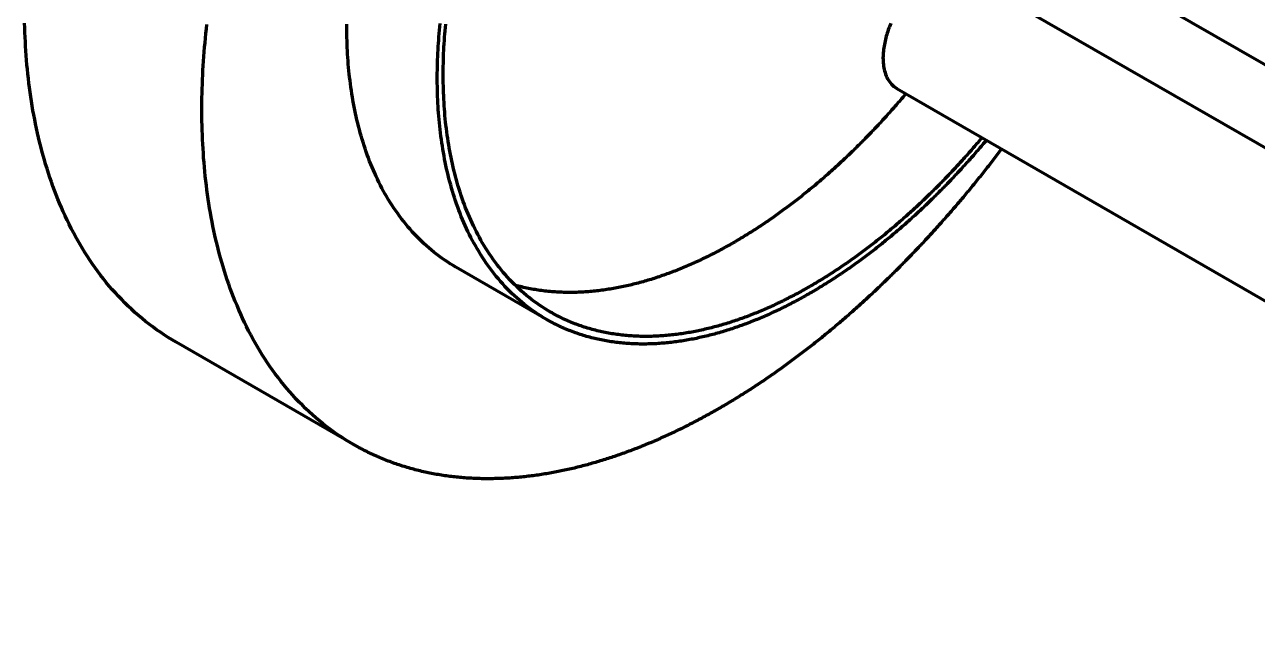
# Model space of a CAD drawing. Header units: millimetres. Extents: x 0 to 841, y 0 to 594.
# Drawn here: x 333.7 to 392.7, y 152 to 181.6 of the extents above; entities that cross this region are included whole.
import ezdxf

# ---------------------------------------------------------------- set-up
doc = ezdxf.new("R2010")
doc.units = ezdxf.units.MM
doc.layers.add('01-VISIBLE', color=7, linetype='CONTINUOUS', lineweight=70)

msp = doc.modelspace()

# ---------------------------------------------------------------- linework, layer by layer
at = {"layer": '01-VISIBLE'}
for p, q in [((377.954, 188.41), (426.027, 160.656)), ((378.632, 184.05), (424.268, 157.701)), ((375.457, 178.55), (421.467, 151.987)), ((358.703, 167.494), (354.375, 169.993)), ((349.475, 161.506), (340.99, 166.405))]:
    msp.add_line(p, q, dxfattribs=at)
for points in [[(340.99, 166.405), (340.8, 166.517), (340.612, 166.632), (340.426, 166.752), (340.243, 166.874), (340.062, 167.001), (339.883, 167.13), (339.707, 167.263), (339.533, 167.399), (339.362, 167.538), (339.193, 167.681), (339.027, 167.826), (338.864, 167.975), (338.703, 168.126), (338.545, 168.28), (338.39, 168.437), (338.238, 168.597), (338.088, 168.759), (337.942, 168.924), (337.798, 169.091), (337.656, 169.261), (337.518, 169.433), (337.383, 169.607), (337.25, 169.784), (337.12, 169.962), (336.994, 170.143), (336.869, 170.326), (336.748, 170.51), (336.63, 170.696), (336.514, 170.884), (336.401, 171.074), (336.291, 171.265), (336.184, 171.458), (336.079, 171.652), (335.977, 171.848), (335.878, 172.045), (335.781, 172.243), (335.687, 172.443), (335.595, 172.644), (335.507, 172.846), (335.42, 173.049), (335.337, 173.253), (335.255, 173.458), (335.176, 173.665), (335.1, 173.872), (335.026, 174.08), (334.955, 174.288), (334.885, 174.498), (334.819, 174.708), (334.754, 174.919), (334.692, 175.131), (334.632, 175.344), (334.574, 175.557), (334.518, 175.77), (334.465, 175.984), (334.413, 176.199), (334.364, 176.414), (334.317, 176.63), (334.272, 176.846), (334.229, 177.062), (334.188, 177.279), (334.149, 177.496), (334.112, 177.714), (334.076, 177.932), (334.043, 178.15), (334.012, 178.368), (333.982, 178.587), (333.954, 178.806), (333.928, 179.025), (333.904, 179.245), (333.882, 179.464), (333.861, 179.684), (333.842, 179.904), (333.825, 180.124), (333.809, 180.344), (333.795, 180.564), (333.783, 180.785), (333.772, 181.005), (333.763, 181.226), (333.756, 181.446), (333.75, 181.667)], [(349.475, 161.506), (349.285, 161.618), (349.097, 161.733), (348.911, 161.853), (348.728, 161.975), (348.547, 162.102), (348.368, 162.231), (348.192, 162.364), (348.018, 162.5), (347.847, 162.639), (347.678, 162.782), (347.512, 162.927), (347.349, 163.076), (347.188, 163.227), (347.031, 163.381), (346.875, 163.538), (346.723, 163.698), (346.574, 163.86), (346.427, 164.025), (346.283, 164.193), (346.142, 164.362), (346.004, 164.534), (345.868, 164.709), (345.735, 164.885), (345.606, 165.063), (345.479, 165.244), (345.355, 165.427), (345.233, 165.611), (345.115, 165.797), (344.999, 165.985), (344.886, 166.175), (344.776, 166.366), (344.669, 166.559), (344.564, 166.753), (344.462, 166.949), (344.363, 167.146), (344.266, 167.344), (344.172, 167.544), (344.081, 167.745), (343.992, 167.947), (343.906, 168.15), (343.822, 168.354), (343.741, 168.559), (343.662, 168.766), (343.585, 168.973), (343.511, 169.181), (343.44, 169.389), (343.371, 169.599), (343.304, 169.809), (343.239, 170.02), (343.177, 170.232), (343.117, 170.445), (343.059, 170.658), (343.004, 170.871), (342.95, 171.085), (342.899, 171.3), (342.849, 171.515), (342.802, 171.731), (342.757, 171.947), (342.714, 172.163), (342.673, 172.38), (342.634, 172.597), (342.597, 172.815), (342.562, 173.033), (342.528, 173.251), (342.497, 173.469), (342.467, 173.688), (342.44, 173.907), (342.414, 174.126), (342.39, 174.346), (342.367, 174.565), (342.346, 174.785), (342.328, 175.005), (342.31, 175.225), (342.295, 175.445), (342.281, 175.665), (342.268, 175.886), (342.258, 176.106), (342.249, 176.327), (342.241, 176.547), (342.235, 176.768), (342.231, 176.988), (342.228, 177.209), (342.226, 177.43), (342.227, 177.651), (342.228, 177.871), (342.231, 178.092), (342.236, 178.313), (342.241, 178.533), (342.249, 178.754), (342.257, 178.974), (342.267, 179.195), (342.279, 179.415), (342.291, 179.636), (342.305, 179.856), (342.321, 180.076), (342.337, 180.296), (342.355, 180.516), (342.375, 180.736), (342.395, 180.956), (342.417, 181.175), (342.44, 181.395), (342.464, 181.614)], [(354.375, 169.993), (354.238, 170.073), (354.103, 170.157), (353.969, 170.243), (353.837, 170.331), (353.707, 170.422), (353.578, 170.515), (353.451, 170.611), (353.326, 170.709), (353.203, 170.809), (353.081, 170.912), (352.962, 171.016), (352.844, 171.123), (352.729, 171.232), (352.615, 171.343), (352.503, 171.456), (352.394, 171.571), (352.286, 171.688), (352.18, 171.807), (352.077, 171.927), (351.975, 172.049), (351.876, 172.173), (351.778, 172.299), (351.683, 172.426), (351.589, 172.554), (351.498, 172.684), (351.408, 172.816), (351.321, 172.949), (351.236, 173.083), (351.153, 173.218), (351.071, 173.354), (350.992, 173.492), (350.915, 173.631), (350.839, 173.771), (350.766, 173.912), (350.694, 174.054), (350.625, 174.197), (350.557, 174.34), (350.491, 174.485), (350.427, 174.63), (350.365, 174.777), (350.305, 174.924), (350.246, 175.071), (350.189, 175.22), (350.134, 175.369), (350.081, 175.519), (350.03, 175.669), (349.98, 175.82), (349.932, 175.971), (349.885, 176.123), (349.84, 176.276), (349.797, 176.429), (349.756, 176.582), (349.716, 176.736), (349.677, 176.89), (349.64, 177.045), (349.605, 177.199), (349.571, 177.355), (349.538, 177.51), (349.507, 177.666), (349.478, 177.822), (349.45, 177.979), (349.423, 178.135), (349.397, 178.292), (349.373, 178.449), (349.351, 178.607), (349.33, 178.764), (349.31, 178.922), (349.291, 179.079), (349.273, 179.237), (349.257, 179.395), (349.242, 179.554), (349.229, 179.712), (349.216, 179.87), (349.205, 180.029), (349.195, 180.188), (349.186, 180.346), (349.179, 180.505), (349.172, 180.664), (349.167, 180.823), (349.162, 180.981), (349.159, 181.14), (349.157, 181.299), (349.156, 181.458), (349.156, 181.617)], [(358.703, 167.494), (358.566, 167.575), (358.43, 167.658), (358.297, 167.744), (358.165, 167.832), (358.034, 167.923), (357.906, 168.017), (357.779, 168.112), (357.654, 168.21), (357.53, 168.31), (357.409, 168.413), (357.289, 168.518), (357.172, 168.625), (357.056, 168.734), (356.943, 168.845), (356.831, 168.958), (356.721, 169.073), (356.613, 169.19), (356.508, 169.308), (356.404, 169.429), (356.303, 169.551), (356.203, 169.675), (356.106, 169.8), (356.01, 169.927), (355.917, 170.056), (355.825, 170.186), (355.736, 170.317), (355.649, 170.45), (355.563, 170.584), (355.48, 170.719), (355.399, 170.856), (355.319, 170.994), (355.242, 171.132), (355.167, 171.272), (355.093, 171.413), (355.022, 171.555), (354.952, 171.698), (354.884, 171.842), (354.819, 171.986), (354.755, 172.132), (354.693, 172.278), (354.632, 172.425), (354.574, 172.573), (354.517, 172.721), (354.462, 172.87), (354.409, 173.02), (354.357, 173.171), (354.307, 173.321), (354.259, 173.473), (354.213, 173.625), (354.168, 173.777), (354.125, 173.93), (354.083, 174.084), (354.043, 174.237), (354.005, 174.392), (353.968, 174.546), (353.932, 174.701), (353.898, 174.856), (353.866, 175.012), (353.835, 175.168), (353.805, 175.324), (353.777, 175.48), (353.75, 175.637), (353.725, 175.794), (353.701, 175.951), (353.678, 176.108), (353.657, 176.266), (353.637, 176.423), (353.618, 176.581), (353.601, 176.739), (353.585, 176.897), (353.57, 177.055), (353.556, 177.214), (353.544, 177.372), (353.533, 177.53), (353.523, 177.689), (353.514, 177.848), (353.506, 178.006), (353.5, 178.165), (353.494, 178.324), (353.49, 178.483), (353.487, 178.642), (353.485, 178.801), (353.484, 178.96), (353.484, 179.118), (353.485, 179.277), (353.487, 179.436), (353.49, 179.595), (353.494, 179.754), (353.5, 179.913), (353.506, 180.072), (353.513, 180.23), (353.521, 180.389), (353.53, 180.548), (353.54, 180.706), (353.551, 180.865), (353.563, 181.023), (353.576, 181.182), (353.59, 181.34), (353.605, 181.498), (353.621, 181.656)], [(358.903, 167.841), (358.768, 167.92), (358.635, 168.002), (358.503, 168.087), (358.373, 168.173), (358.245, 168.263), (358.118, 168.355), (357.993, 168.449), (357.87, 168.545), (357.749, 168.644), (357.629, 168.745), (357.512, 168.848), (357.396, 168.953), (357.282, 169.06), (357.17, 169.17), (357.061, 169.281), (356.953, 169.394), (356.847, 169.509), (356.743, 169.626), (356.641, 169.744), (356.541, 169.865), (356.443, 169.987), (356.347, 170.11), (356.253, 170.235), (356.161, 170.362), (356.071, 170.49), (355.983, 170.619), (355.897, 170.75), (355.813, 170.881), (355.731, 171.015), (355.651, 171.149), (355.573, 171.285), (355.497, 171.421), (355.423, 171.559), (355.351, 171.698), (355.28, 171.837), (355.212, 171.978), (355.145, 172.119), (355.08, 172.262), (355.017, 172.405), (354.956, 172.549), (354.897, 172.693), (354.839, 172.839), (354.783, 172.985), (354.729, 173.132), (354.677, 173.279), (354.626, 173.427), (354.577, 173.575), (354.53, 173.724), (354.484, 173.874), (354.44, 174.024), (354.397, 174.174), (354.356, 174.325), (354.317, 174.477), (354.279, 174.628), (354.243, 174.781), (354.208, 174.933), (354.174, 175.086), (354.143, 175.239), (354.112, 175.392), (354.083, 175.546), (354.055, 175.7), (354.029, 175.854), (354.004, 176.008), (353.98, 176.163), (353.958, 176.318), (353.937, 176.473), (353.917, 176.628), (353.899, 176.783), (353.882, 176.939), (353.866, 177.094), (353.851, 177.25), (353.838, 177.406), (353.826, 177.562), (353.815, 177.718), (353.805, 177.874), (353.796, 178.03), (353.789, 178.186), (353.782, 178.342), (353.777, 178.499), (353.773, 178.655), (353.769, 178.811), (353.767, 178.968), (353.766, 179.124), (353.766, 179.28), (353.768, 179.437), (353.77, 179.593), (353.773, 179.75), (353.777, 179.906), (353.782, 180.062), (353.788, 180.218), (353.795, 180.375), (353.803, 180.531), (353.812, 180.687), (353.822, 180.843), (353.833, 180.999), (353.845, 181.155), (353.858, 181.311), (353.871, 181.467), (353.886, 181.622)], [(375.172, 181.65), (375.141, 181.576), (375.111, 181.501), (375.082, 181.426), (375.054, 181.351), (375.028, 181.275), (375.003, 181.199), (374.979, 181.123), (374.956, 181.046), (374.935, 180.968), (374.915, 180.891), (374.896, 180.813), (374.879, 180.734), (374.863, 180.656), (374.849, 180.577), (374.837, 180.497), (374.826, 180.418), (374.817, 180.338), (374.81, 180.258), (374.804, 180.178), (374.801, 180.098), (374.799, 180.018), (374.8, 179.938), (374.803, 179.857), (374.808, 179.777), (374.816, 179.698), (374.826, 179.618), (374.839, 179.539), (374.855, 179.46), (374.874, 179.382), (374.896, 179.305), (374.922, 179.229), (374.951, 179.154), (374.984, 179.081), (375.02, 179.01), (375.061, 178.94), (375.105, 178.874), (375.154, 178.81), (375.207, 178.75), (375.264, 178.693), (375.324, 178.641), (375.389, 178.593), (375.457, 178.55)], [(375.896, 178.297), (375.844, 178.235), (375.792, 178.174), (375.74, 178.113), (375.688, 178.051), (375.635, 177.99), (375.583, 177.929), (375.53, 177.868), (375.478, 177.807), (375.425, 177.747), (375.372, 177.686), (375.319, 177.625), (375.266, 177.565), (375.212, 177.505), (375.159, 177.445), (375.105, 177.385), (375.052, 177.325), (374.998, 177.265), (374.944, 177.205), (374.89, 177.146), (374.836, 177.086), (374.781, 177.027), (374.727, 176.967), (374.672, 176.908), (374.618, 176.849), (374.563, 176.79), (374.508, 176.732), (374.453, 176.673), (374.398, 176.614), (374.342, 176.556), (374.287, 176.498), (374.231, 176.44), (374.175, 176.381), (374.12, 176.324), (374.064, 176.266), (374.007, 176.208), (373.951, 176.151), (373.895, 176.093), (373.838, 176.036), (373.782, 175.979), (373.725, 175.922), (373.668, 175.865), (373.611, 175.808), (373.554, 175.751), (373.497, 175.695), (373.439, 175.638), (373.382, 175.582), (373.324, 175.526), (373.266, 175.47), (373.208, 175.414), (373.15, 175.358), (373.092, 175.303), (373.034, 175.247), (372.975, 175.192), (372.917, 175.137), (372.858, 175.082), (372.799, 175.027), (372.74, 174.972), (372.681, 174.917), (372.622, 174.863), (372.563, 174.809), (372.503, 174.754), (372.444, 174.7), (372.384, 174.646), (372.324, 174.593), (372.264, 174.539), (372.204, 174.485), (372.144, 174.432), (372.083, 174.379), (372.023, 174.326), (371.962, 174.273), (371.901, 174.22), (371.84, 174.168), (371.779, 174.115), (371.718, 174.063), (371.657, 174.011), (371.595, 173.959), (371.534, 173.907), (371.472, 173.856), (371.41, 173.804), (371.348, 173.753), (371.286, 173.702), (371.224, 173.651), (371.161, 173.6), (371.099, 173.549), (371.036, 173.499), (370.973, 173.448), (370.911, 173.398), (370.848, 173.348), (370.784, 173.298), (370.721, 173.249), (370.658, 173.199), (370.594, 173.15), (370.53, 173.101), (370.466, 173.052), (370.402, 173.003), (370.338, 172.954), (370.274, 172.906), (370.21, 172.858), (370.145, 172.81), (370.08, 172.762), (370.016, 172.714), (369.951, 172.667), (369.886, 172.619), (369.82, 172.572), (369.755, 172.525), (369.689, 172.478), (369.624, 172.432), (369.558, 172.385), (369.492, 172.339), (369.426, 172.293), (369.36, 172.248), (369.294, 172.202), (369.227, 172.157), (369.161, 172.111), (369.094, 172.066), (369.027, 172.022), (368.96, 171.977), (368.893, 171.933), (368.826, 171.888), (368.758, 171.845), (368.691, 171.801), (368.623, 171.757), (368.555, 171.714), (368.487, 171.671), (368.419, 171.628), (368.351, 171.585), (368.283, 171.543), (368.214, 171.501), (368.145, 171.459), (368.077, 171.417), (368.008, 171.375), (367.939, 171.334), (367.869, 171.293), (367.8, 171.252), (367.731, 171.212), (367.661, 171.171)], [(379.537, 176.194), (379.485, 176.133), (379.433, 176.071), (379.381, 176.01), (379.329, 175.949), (379.277, 175.888), (379.225, 175.827), (379.172, 175.766), (379.119, 175.705), (379.067, 175.644), (379.014, 175.583), (378.961, 175.523), (378.907, 175.463), (378.854, 175.402), (378.801, 175.342), (378.747, 175.282), (378.693, 175.222), (378.64, 175.162), (378.586, 175.103), (378.532, 175.043), (378.477, 174.984), (378.423, 174.924), (378.369, 174.865), (378.314, 174.806), (378.259, 174.747), (378.204, 174.688), (378.149, 174.629), (378.094, 174.57), (378.039, 174.512), (377.984, 174.454), (377.928, 174.395), (377.873, 174.337), (377.817, 174.279), (377.761, 174.221), (377.705, 174.163), (377.649, 174.106), (377.593, 174.048), (377.536, 173.991), (377.48, 173.933), (377.423, 173.876), (377.367, 173.819), (377.31, 173.762), (377.253, 173.705), (377.196, 173.649), (377.138, 173.592), (377.081, 173.536), (377.023, 173.48), (376.966, 173.423), (376.908, 173.367), (376.85, 173.312), (376.792, 173.256), (376.734, 173.2), (376.675, 173.145), (376.617, 173.089), (376.558, 173.034), (376.5, 172.979), (376.441, 172.924), (376.382, 172.87), (376.323, 172.815), (376.264, 172.76), (376.204, 172.706), (376.145, 172.652), (376.085, 172.598), (376.026, 172.544), (375.966, 172.49), (375.906, 172.436), (375.846, 172.383), (375.785, 172.33), (375.725, 172.277), (375.664, 172.223), (375.604, 172.171), (375.543, 172.118), (375.482, 172.065), (375.421, 172.013), (375.36, 171.961), (375.298, 171.909), (375.237, 171.857), (375.175, 171.805), (375.114, 171.753), (375.052, 171.702), (374.99, 171.65), (374.928, 171.599), (374.865, 171.548), (374.803, 171.497), (374.741, 171.447), (374.678, 171.396), (374.615, 171.346), (374.552, 171.296), (374.489, 171.246), (374.426, 171.196), (374.363, 171.146), (374.299, 171.097), (374.236, 171.047), (374.172, 170.998), (374.108, 170.949), (374.044, 170.901), (373.98, 170.852), (373.916, 170.804), (373.851, 170.755), (373.787, 170.707), (373.722, 170.659), (373.657, 170.612), (373.592, 170.564), (373.527, 170.517), (373.462, 170.47), (373.397, 170.423), (373.331, 170.376), (373.265, 170.329), (373.2, 170.283), (373.134, 170.237), (373.068, 170.191), (373.002, 170.145), (372.935, 170.099), (372.869, 170.054), (372.802, 170.009), (372.736, 169.964), (372.669, 169.919), (372.602, 169.875), (372.535, 169.83), (372.467, 169.786), (372.4, 169.742), (372.332, 169.698), (372.265, 169.655), (372.197, 169.611), (372.129, 169.568), (372.061, 169.526), (371.993, 169.483), (371.924, 169.44), (371.856, 169.398), (371.787, 169.356), (371.718, 169.315), (371.649, 169.273), (371.58, 169.232), (371.511, 169.191), (371.442, 169.15), (371.372, 169.109), (371.303, 169.069)], [(379.746, 176.074), (379.695, 176.012), (379.643, 175.951), (379.591, 175.889), (379.539, 175.828), (379.488, 175.767), (379.435, 175.706), (379.383, 175.645), (379.331, 175.584), (379.278, 175.523), (379.226, 175.463), (379.173, 175.402), (379.12, 175.342), (379.067, 175.281), (379.014, 175.221), (378.961, 175.161), (378.908, 175.101), (378.854, 175.041), (378.8, 174.981), (378.747, 174.922), (378.693, 174.862), (378.639, 174.803), (378.585, 174.743), (378.531, 174.684), (378.476, 174.625), (378.422, 174.566), (378.367, 174.507), (378.313, 174.449), (378.258, 174.39), (378.203, 174.331), (378.148, 174.273), (378.092, 174.215), (378.037, 174.157), (377.982, 174.099), (377.926, 174.041), (377.87, 173.983), (377.815, 173.925), (377.759, 173.868), (377.702, 173.81), (377.646, 173.753), (377.59, 173.696), (377.533, 173.639), (377.477, 173.582), (377.42, 173.525), (377.363, 173.468), (377.306, 173.412), (377.249, 173.355), (377.192, 173.299), (377.135, 173.243), (377.077, 173.187), (377.02, 173.131), (376.962, 173.075), (376.904, 173.019), (376.846, 172.964), (376.788, 172.908), (376.73, 172.853), (376.671, 172.798), (376.613, 172.743), (376.554, 172.688), (376.495, 172.633), (376.437, 172.579), (376.378, 172.524), (376.318, 172.47), (376.259, 172.416), (376.2, 172.362), (376.14, 172.308), (376.081, 172.254), (376.021, 172.201), (375.961, 172.147), (375.901, 172.094), (375.841, 172.041), (375.78, 171.988), (375.72, 171.935), (375.659, 171.882), (375.599, 171.83), (375.538, 171.777), (375.477, 171.725), (375.416, 171.673), (375.355, 171.621), (375.293, 171.569), (375.232, 171.517), (375.17, 171.466), (375.109, 171.415), (375.047, 171.363), (374.985, 171.312), (374.923, 171.262), (374.861, 171.211), (374.798, 171.16), (374.736, 171.11), (374.673, 171.06), (374.61, 171.01), (374.547, 170.96), (374.484, 170.91), (374.421, 170.86), (374.358, 170.811), (374.295, 170.762), (374.231, 170.713), (374.167, 170.664), (374.104, 170.615), (374.04, 170.567), (373.975, 170.518), (373.911, 170.47), (373.847, 170.422), (373.782, 170.374), (373.718, 170.327), (373.653, 170.279), (373.588, 170.232), (373.523, 170.185), (373.458, 170.138), (373.393, 170.091), (373.327, 170.045), (373.262, 169.998), (373.196, 169.952), (373.13, 169.906), (373.064, 169.86), (372.998, 169.815), (372.932, 169.769), (372.866, 169.724), (372.799, 169.679), (372.733, 169.634), (372.666, 169.59), (372.599, 169.545), (372.532, 169.501), (372.465, 169.457), (372.398, 169.413), (372.33, 169.37), (372.263, 169.326), (372.195, 169.283), (372.127, 169.24), (372.059, 169.198), (371.991, 169.155), (371.923, 169.113), (371.854, 169.071), (371.786, 169.029), (371.717, 168.987), (371.648, 168.946), (371.58, 168.905), (371.511, 168.864), (371.441, 168.823), (371.372, 168.783), (371.303, 168.742)], [(380.472, 175.655), (380.423, 175.591), (380.375, 175.527), (380.327, 175.463), (380.278, 175.399), (380.229, 175.335), (380.181, 175.271), (380.132, 175.208), (380.083, 175.144), (380.034, 175.081), (379.985, 175.017), (379.935, 174.954), (379.886, 174.89), (379.837, 174.827), (379.787, 174.764), (379.738, 174.701), (379.688, 174.638), (379.638, 174.575), (379.589, 174.512), (379.539, 174.449), (379.489, 174.386), (379.439, 174.323), (379.388, 174.261), (379.338, 174.198), (379.288, 174.136), (379.237, 174.073), (379.187, 174.011), (379.136, 173.949), (379.086, 173.886), (379.035, 173.824), (378.984, 173.762), (378.933, 173.7), (378.882, 173.638), (378.831, 173.576), (378.78, 173.515), (378.728, 173.453), (378.677, 173.391), (378.625, 173.33), (378.574, 173.268), (378.522, 173.207), (378.47, 173.145), (378.418, 173.084), (378.366, 173.023), (378.314, 172.962), (378.262, 172.901), (378.21, 172.84), (378.158, 172.779), (378.105, 172.718), (378.053, 172.658), (378, 172.597), (377.948, 172.536), (377.895, 172.476), (377.842, 172.415), (377.789, 172.355), (377.736, 172.295), (377.683, 172.235), (377.63, 172.175), (377.577, 172.115), (377.523, 172.055), (377.47, 171.995), (377.416, 171.935), (377.363, 171.875), (377.309, 171.816), (377.255, 171.756), (377.201, 171.697), (377.147, 171.637), (377.093, 171.578), (377.039, 171.519), (376.985, 171.46), (376.93, 171.401), (376.876, 171.342), (376.821, 171.283), (376.767, 171.224), (376.712, 171.165), (376.657, 171.107), (376.602, 171.048), (376.547, 170.99), (376.492, 170.931), (376.437, 170.873), (376.382, 170.815), (376.326, 170.757), (376.271, 170.699), (376.215, 170.641), (376.16, 170.583), (376.104, 170.525), (376.048, 170.467), (375.992, 170.41), (375.936, 170.352), (375.88, 170.295), (375.824, 170.237), (375.768, 170.18), (375.712, 170.123), (375.655, 170.066), (375.599, 170.009), (375.542, 169.952), (375.485, 169.895), (375.429, 169.839), (375.372, 169.782), (375.315, 169.725), (375.258, 169.669), (375.201, 169.613), (375.143, 169.556), (375.086, 169.5), (375.029, 169.444), (374.971, 169.388), (374.913, 169.332), (374.856, 169.276), (374.798, 169.221), (374.74, 169.165), (374.682, 169.11), (374.624, 169.054), (374.566, 168.999), (374.508, 168.944), (374.449, 168.889), (374.391, 168.834), (374.332, 168.779), (374.274, 168.724), (374.215, 168.669), (374.156, 168.615), (374.097, 168.56), (374.038, 168.506), (373.979, 168.451), (373.92, 168.397), (373.861, 168.343), (373.801, 168.289), (373.742, 168.235), (373.682, 168.181), (373.623, 168.127), (373.563, 168.074), (373.503, 168.02), (373.443, 167.967), (373.383, 167.914), (373.323, 167.86), (373.263, 167.807), (373.203, 167.754), (373.142, 167.701), (373.082, 167.649), (373.021, 167.596), (372.961, 167.543), (372.9, 167.491), (372.839, 167.439), (372.778, 167.386), (372.717, 167.334), (372.656, 167.282), (372.595, 167.23), (372.534, 167.178), (372.472, 167.127), (372.411, 167.075), (372.349, 167.024), (372.288, 166.972), (372.226, 166.921), (372.164, 166.87), (372.102, 166.819), (372.04, 166.768), (371.978, 166.717), (371.916, 166.667), (371.853, 166.616), (371.791, 166.566), (371.728, 166.515), (371.666, 166.465), (371.603, 166.415), (371.54, 166.365), (371.477, 166.315), (371.414, 166.265), (371.351, 166.216), (371.288, 166.166), (371.225, 166.117), (371.161, 166.068), (371.098, 166.019), (371.034, 165.97), (370.971, 165.921), (370.907, 165.872), (370.843, 165.823), (370.779, 165.775), (370.715, 165.727), (370.651, 165.678), (370.587, 165.63), (370.522, 165.582), (370.458, 165.534), (370.393, 165.487), (370.329, 165.439), (370.264, 165.391), (370.199, 165.344), (370.134, 165.297), (370.069, 165.25), (370.004, 165.203), (369.939, 165.156), (369.874, 165.109), (369.808, 165.063), (369.743, 165.016), (369.677, 164.97), (369.612, 164.924), (369.546, 164.878), (369.48, 164.832), (369.414, 164.786), (369.348, 164.741), (369.282, 164.695), (369.216, 164.65), (369.149, 164.605), (369.083, 164.56), (369.016, 164.515), (368.95, 164.47), (368.883, 164.426), (368.816, 164.381), (368.749, 164.337), (368.682, 164.293), (368.615, 164.249), (368.548, 164.205), (368.481, 164.161), (368.413, 164.118), (368.346, 164.074), (368.278, 164.031), (368.21, 163.988), (368.143, 163.945), (368.075, 163.902), (368.007, 163.859), (367.939, 163.817), (367.87, 163.775), (367.802, 163.733), (367.734, 163.691), (367.665, 163.649), (367.597, 163.607), (367.528, 163.565), (367.459, 163.524), (367.39, 163.483), (367.321, 163.442), (367.252, 163.401), (367.183, 163.36), (367.114, 163.32), (367.045, 163.279), (366.975, 163.239)], [(367.661, 171.171), (367.591, 171.131), (367.522, 171.091), (367.452, 171.052), (367.382, 171.013), (367.311, 170.974), (367.241, 170.935), (367.171, 170.896), (367.1, 170.858), (367.029, 170.82), (366.958, 170.782), (366.887, 170.744), (366.816, 170.707), (366.745, 170.67), (366.674, 170.633), (366.602, 170.597), (366.53, 170.561), (366.458, 170.525), (366.386, 170.489), (366.314, 170.454), (366.242, 170.419), (366.17, 170.384), (366.097, 170.349), (366.025, 170.315), (365.952, 170.281), (365.879, 170.247), (365.806, 170.214), (365.733, 170.181), (365.659, 170.148), (365.586, 170.116), (365.512, 170.083), (365.438, 170.051), (365.365, 170.02), (365.291, 169.989), (365.216, 169.958), (365.142, 169.927), (365.068, 169.897), (364.993, 169.867), (364.919, 169.837), (364.844, 169.808), (364.769, 169.779), (364.694, 169.75), (364.619, 169.722), (364.543, 169.694), (364.468, 169.666), (364.392, 169.639), (364.317, 169.612), (364.241, 169.586), (364.165, 169.559), (364.089, 169.534), (364.013, 169.508), (363.937, 169.483), (363.86, 169.458), (363.784, 169.434), (363.707, 169.41), (363.63, 169.386), (363.553, 169.363), (363.476, 169.34), (363.399, 169.318), (363.322, 169.296), (363.244, 169.274), (363.167, 169.253), (363.089, 169.232), (363.012, 169.212), (362.934, 169.192), (362.856, 169.172), (362.778, 169.153), (362.7, 169.134), (362.622, 169.116), (362.543, 169.098), (362.465, 169.081), (362.386, 169.064), (362.308, 169.047), (362.229, 169.031), (362.15, 169.016), (362.071, 169), (361.992, 168.986), (361.913, 168.971), (361.834, 168.958), (361.755, 168.944), (361.676, 168.932), (361.596, 168.919), (361.517, 168.908), (361.437, 168.896), (361.358, 168.885), (361.278, 168.875), (361.198, 168.865), (361.119, 168.856), (361.039, 168.847), (360.959, 168.839), (360.879, 168.831), (360.799, 168.824), (360.719, 168.818), (360.639, 168.811), (360.559, 168.806), (360.478, 168.801), (360.398, 168.796), (360.318, 168.793), (360.238, 168.789), (360.157, 168.786), (360.077, 168.784), (359.997, 168.783), (359.917, 168.782), (359.836, 168.781), (359.756, 168.781), (359.676, 168.782), (359.595, 168.784), (359.515, 168.786), (359.435, 168.788), (359.354, 168.791), (359.274, 168.795), (359.194, 168.8), (359.114, 168.805), (359.034, 168.81), (358.954, 168.817), (358.874, 168.824), (358.794, 168.831), (358.714, 168.84), (358.634, 168.848), (358.554, 168.858), (358.474, 168.868), (358.395, 168.879), (358.315, 168.891), (358.236, 168.903), (358.157, 168.916), (358.078, 168.93), (357.999, 168.944), (357.92, 168.959), (357.841, 168.974), (357.762, 168.991), (357.684, 169.008), (357.605, 169.025), (357.527, 169.044), (357.449, 169.063), (357.371, 169.083), (357.294, 169.103), (357.216, 169.125)], [(371.303, 168.742), (371.233, 168.702), (371.163, 168.662), (371.093, 168.623), (371.023, 168.583), (370.953, 168.544), (370.883, 168.505), (370.812, 168.467), (370.741, 168.428), (370.671, 168.39), (370.6, 168.353), (370.529, 168.315), (370.458, 168.278), (370.386, 168.24), (370.315, 168.204), (370.243, 168.167), (370.172, 168.131), (370.1, 168.095), (370.028, 168.059), (369.956, 168.024), (369.883, 167.988), (369.811, 167.953), (369.739, 167.919), (369.666, 167.884), (369.593, 167.85), (369.52, 167.816), (369.447, 167.783), (369.374, 167.75), (369.301, 167.717), (369.227, 167.684), (369.154, 167.652), (369.08, 167.62), (369.006, 167.588), (368.932, 167.557), (368.858, 167.525), (368.784, 167.495), (368.71, 167.464), (368.635, 167.434), (368.56, 167.404), (368.486, 167.375), (368.411, 167.345), (368.336, 167.317), (368.261, 167.288), (368.185, 167.26), (368.11, 167.232), (368.035, 167.204), (367.959, 167.177), (367.883, 167.15), (367.807, 167.124), (367.731, 167.098), (367.655, 167.072), (367.579, 167.047), (367.503, 167.022), (367.426, 166.997), (367.35, 166.973), (367.273, 166.949), (367.196, 166.925), (367.119, 166.902), (367.042, 166.879), (366.965, 166.857), (366.887, 166.835), (366.81, 166.813), (366.733, 166.792), (366.655, 166.771), (366.577, 166.751), (366.499, 166.731), (366.421, 166.711), (366.343, 166.692), (366.265, 166.673), (366.187, 166.655), (366.109, 166.637), (366.03, 166.62), (365.952, 166.603), (365.873, 166.586), (365.794, 166.57), (365.716, 166.554), (365.637, 166.539), (365.558, 166.524), (365.479, 166.51), (365.399, 166.496), (365.32, 166.483), (365.241, 166.47), (365.161, 166.457), (365.082, 166.445), (365.002, 166.434), (364.923, 166.423), (364.843, 166.412), (364.763, 166.402), (364.684, 166.393), (364.604, 166.384), (364.524, 166.376), (364.444, 166.368), (364.364, 166.36), (364.284, 166.353), (364.204, 166.347), (364.123, 166.341), (364.043, 166.336), (363.963, 166.331), (363.883, 166.327), (363.802, 166.323), (363.722, 166.32), (363.642, 166.318), (363.562, 166.316), (363.481, 166.315), (363.401, 166.314), (363.32, 166.314), (363.24, 166.314), (363.16, 166.315), (363.079, 166.317), (362.999, 166.319), (362.919, 166.322), (362.838, 166.325), (362.758, 166.329), (362.678, 166.334), (362.598, 166.339), (362.518, 166.345), (362.438, 166.351), (362.357, 166.358), (362.277, 166.366), (362.198, 166.374), (362.118, 166.383), (362.038, 166.393), (361.958, 166.403), (361.879, 166.414), (361.799, 166.426), (361.72, 166.438), (361.64, 166.451), (361.561, 166.465), (361.482, 166.479), (361.403, 166.494), (361.324, 166.51), (361.246, 166.526), (361.167, 166.543), (361.089, 166.561), (361.01, 166.579), (360.932, 166.598), (360.854, 166.618), (360.777, 166.639), (360.699, 166.66), (360.622, 166.682), (360.545, 166.704), (360.468, 166.727), (360.391, 166.751), (360.315, 166.776), (360.238, 166.801), (360.162, 166.827), (360.087, 166.854), (360.011, 166.881), (359.936, 166.91), (359.861, 166.938), (359.786, 166.968), (359.712, 166.998), (359.637, 167.029), (359.563, 167.061), (359.49, 167.093), (359.417, 167.126), (359.344, 167.16), (359.271, 167.194), (359.199, 167.229), (359.127, 167.265), (359.055, 167.302), (358.984, 167.339), (358.913, 167.377), (358.843, 167.415), (358.772, 167.454), (358.703, 167.494)], [(371.303, 169.069), (371.233, 169.029), (371.164, 168.989), (371.094, 168.95), (371.024, 168.911), (370.954, 168.872), (370.884, 168.833), (370.814, 168.795), (370.744, 168.756), (370.673, 168.718), (370.602, 168.681), (370.532, 168.643), (370.461, 168.606), (370.39, 168.569), (370.318, 168.533), (370.247, 168.496), (370.176, 168.46), (370.104, 168.424), (370.032, 168.389), (369.961, 168.353), (369.889, 168.318), (369.816, 168.284), (369.744, 168.249), (369.672, 168.215), (369.599, 168.181), (369.527, 168.148), (369.454, 168.114), (369.381, 168.081), (369.308, 168.049), (369.235, 168.016), (369.161, 167.984), (369.088, 167.952), (369.014, 167.921), (368.94, 167.89), (368.866, 167.859), (368.792, 167.828), (368.718, 167.798), (368.644, 167.768), (368.57, 167.738), (368.495, 167.709), (368.421, 167.68), (368.346, 167.652), (368.271, 167.623), (368.196, 167.595), (368.121, 167.568), (368.045, 167.541), (367.97, 167.514), (367.894, 167.487), (367.819, 167.461), (367.743, 167.435), (367.667, 167.41), (367.591, 167.385), (367.515, 167.36), (367.439, 167.336), (367.362, 167.312), (367.286, 167.288), (367.209, 167.265), (367.132, 167.242), (367.056, 167.22), (366.979, 167.198), (366.902, 167.176), (366.824, 167.155), (366.747, 167.134), (366.67, 167.113), (366.592, 167.093), (366.514, 167.074), (366.437, 167.055), (366.359, 167.036), (366.281, 167.018), (366.203, 167), (366.125, 166.982), (366.047, 166.965), (365.968, 166.949), (365.89, 166.933), (365.811, 166.917), (365.733, 166.902), (365.654, 166.887), (365.575, 166.873), (365.496, 166.859), (365.417, 166.845), (365.338, 166.833), (365.259, 166.82), (365.18, 166.808), (365.101, 166.797), (365.022, 166.786), (364.942, 166.776), (364.863, 166.766), (364.783, 166.756), (364.704, 166.747), (364.624, 166.739), (364.544, 166.731), (364.465, 166.724), (364.385, 166.717), (364.305, 166.711), (364.225, 166.705), (364.145, 166.7), (364.065, 166.695), (363.986, 166.691), (363.906, 166.688), (363.826, 166.685), (363.746, 166.682), (363.665, 166.681), (363.585, 166.679), (363.505, 166.679), (363.425, 166.679), (363.345, 166.679), (363.265, 166.681), (363.185, 166.682), (363.105, 166.685), (363.025, 166.688), (362.945, 166.691), (362.865, 166.695), (362.785, 166.7), (362.705, 166.706), (362.626, 166.712), (362.546, 166.718), (362.466, 166.726), (362.386, 166.734), (362.307, 166.742), (362.227, 166.752), (362.148, 166.762), (362.069, 166.772), (361.989, 166.784), (361.91, 166.795), (361.831, 166.808), (361.752, 166.821), (361.673, 166.835), (361.595, 166.85), (361.516, 166.865), (361.438, 166.881), (361.359, 166.898), (361.281, 166.915), (361.203, 166.933), (361.125, 166.952), (361.048, 166.971), (360.97, 166.992), (360.893, 167.012), (360.816, 167.034), (360.739, 167.056), (360.662, 167.079), (360.586, 167.103), (360.509, 167.127), (360.433, 167.152), (360.358, 167.178), (360.282, 167.204), (360.207, 167.232), (360.132, 167.259), (360.057, 167.288), (359.982, 167.317), (359.908, 167.347), (359.834, 167.378), (359.761, 167.409), (359.687, 167.442), (359.614, 167.474), (359.541, 167.508), (359.469, 167.542), (359.397, 167.577), (359.325, 167.613), (359.254, 167.649), (359.183, 167.686), (359.112, 167.723), (359.042, 167.762), (358.972, 167.801), (358.903, 167.841)], [(366.975, 163.239), (366.906, 163.199), (366.836, 163.159), (366.767, 163.12), (366.697, 163.08), (366.627, 163.041), (366.557, 163.002), (366.487, 162.963), (366.417, 162.924), (366.347, 162.886), (366.277, 162.847), (366.206, 162.809), (366.136, 162.771), (366.065, 162.733), (365.995, 162.695), (365.924, 162.658), (365.853, 162.621), (365.782, 162.584), (365.711, 162.547), (365.64, 162.51), (365.569, 162.473), (365.497, 162.437), (365.426, 162.401), (365.354, 162.365), (365.283, 162.329), (365.211, 162.293), (365.139, 162.258), (365.067, 162.223), (364.995, 162.188), (364.923, 162.153), (364.851, 162.118), (364.779, 162.084), (364.706, 162.05), (364.634, 162.016), (364.561, 161.982), (364.489, 161.948), (364.416, 161.915), (364.343, 161.882), (364.27, 161.849), (364.197, 161.816), (364.124, 161.783), (364.051, 161.751), (363.977, 161.719), (363.904, 161.687), (363.83, 161.655), (363.757, 161.624), (363.683, 161.592), (363.609, 161.561), (363.535, 161.53), (363.461, 161.5), (363.387, 161.469), (363.313, 161.439), (363.239, 161.409), (363.164, 161.38), (363.09, 161.35), (363.015, 161.321), (362.941, 161.292), (362.866, 161.263), (362.791, 161.235), (362.716, 161.207), (362.641, 161.178), (362.566, 161.151), (362.491, 161.123), (362.416, 161.096), (362.34, 161.069), (362.265, 161.042), (362.189, 161.015), (362.114, 160.989), (362.038, 160.963), (361.962, 160.937), (361.886, 160.912), (361.81, 160.886), (361.734, 160.861), (361.658, 160.837), (361.582, 160.812), (361.506, 160.788), (361.429, 160.764), (361.353, 160.74), (361.276, 160.717), (361.199, 160.694), (361.123, 160.671), (361.046, 160.648), (360.969, 160.626), (360.892, 160.604), (360.815, 160.582), (360.738, 160.56), (360.661, 160.539), (360.583, 160.518), (360.506, 160.498), (360.429, 160.477), (360.351, 160.457), (360.273, 160.438), (360.196, 160.418), (360.118, 160.399), (360.04, 160.38), (359.962, 160.362), (359.884, 160.343), (359.806, 160.325), (359.728, 160.308), (359.65, 160.29), (359.572, 160.273), (359.493, 160.257), (359.415, 160.24), (359.337, 160.224), (359.258, 160.208), (359.18, 160.193), (359.101, 160.178), (359.022, 160.163), (358.943, 160.149), (358.865, 160.135), (358.786, 160.121), (358.707, 160.107), (358.628, 160.094), (358.549, 160.082), (358.47, 160.069), (358.391, 160.057), (358.311, 160.045), (358.232, 160.034), (358.153, 160.023), (358.073, 160.012), (357.994, 160.002), (357.915, 159.992), (357.835, 159.982), (357.755, 159.973), (357.676, 159.964), (357.596, 159.956), (357.517, 159.948), (357.437, 159.94), (357.357, 159.932), (357.277, 159.925), (357.198, 159.919), (357.118, 159.913), (357.038, 159.907), (356.958, 159.901), (356.878, 159.896), (356.798, 159.891), (356.718, 159.887), (356.638, 159.883), (356.558, 159.88), (356.478, 159.876), (356.398, 159.874), (356.318, 159.871), (356.238, 159.87), (356.158, 159.868), (356.078, 159.867), (355.998, 159.866), (355.918, 159.866), (355.838, 159.866), (355.758, 159.867), (355.678, 159.868), (355.598, 159.869), (355.518, 159.871), (355.438, 159.873), (355.358, 159.876), (355.278, 159.879), (355.198, 159.883), (355.118, 159.887), (355.038, 159.891), (354.958, 159.896), (354.878, 159.901), (354.798, 159.907), (354.718, 159.913), (354.638, 159.92), (354.559, 159.927), (354.479, 159.935), (354.399, 159.943), (354.32, 159.951), (354.24, 159.96), (354.16, 159.97), (354.081, 159.98), (354.002, 159.99), (353.922, 160.001), (353.843, 160.012), (353.764, 160.024), (353.685, 160.036), (353.606, 160.049), (353.527, 160.062), (353.448, 160.076), (353.369, 160.09), (353.29, 160.104), (353.212, 160.12), (353.133, 160.135), (353.055, 160.151), (352.976, 160.168), (352.898, 160.185), (352.82, 160.202), (352.742, 160.22), (352.664, 160.239), (352.586, 160.258), (352.509, 160.277), (352.431, 160.297), (352.354, 160.318), (352.276, 160.339), (352.199, 160.36), (352.122, 160.382), (352.045, 160.405), (351.969, 160.428), (351.892, 160.451), (351.816, 160.475), (351.739, 160.5), (351.663, 160.525), (351.587, 160.55), (351.512, 160.576), (351.436, 160.603), (351.361, 160.63), (351.286, 160.657), (351.211, 160.685), (351.136, 160.714), (351.061, 160.743), (350.987, 160.772), (350.912, 160.802), (350.838, 160.833), (350.764, 160.864), (350.691, 160.895), (350.617, 160.927), (350.544, 160.959), (350.471, 160.992), (350.399, 161.026), (350.326, 161.06), (350.254, 161.094), (350.182, 161.129), (350.11, 161.165), (350.038, 161.201), (349.967, 161.237), (349.896, 161.274), (349.825, 161.311), (349.755, 161.349), (349.684, 161.388), (349.614, 161.426), (349.545, 161.466), (349.475, 161.506)]]:
    msp.add_lwpolyline(points, dxfattribs=at)

doc.saveas('drawing.dxf')
